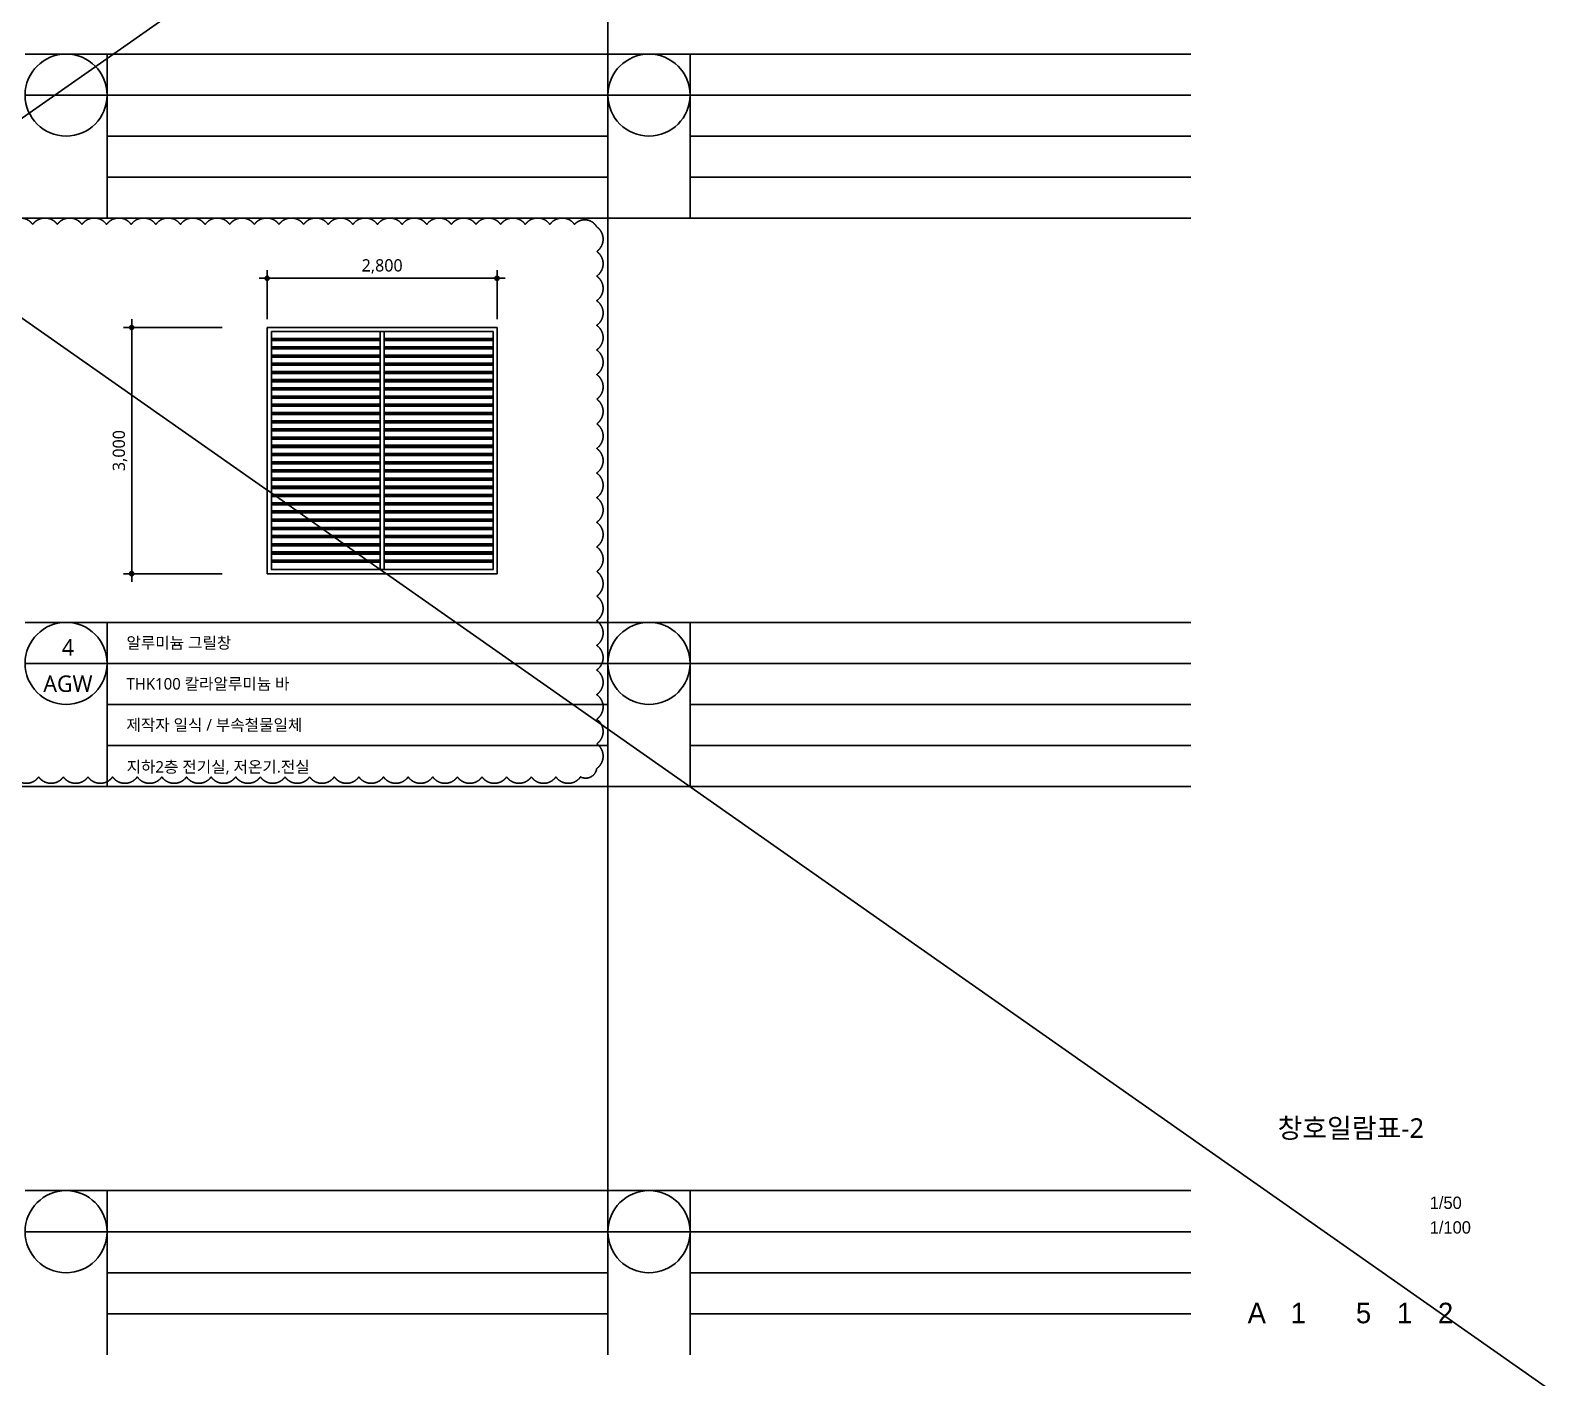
# Model space of a CAD drawing. Header units: millimetres. Extents: x 37653813 to 38677796, y 586285 to 874285.
# Drawn here: x 38538232 to 38556913, y 649658 to 666068 of the extents above; entities that cross this region are included whole.
import ezdxf
from ezdxf.enums import TextEntityAlignment as Align

# ---------------------------------------------------------------- set-up
doc = ezdxf.new("R2010")
doc.units = ezdxf.units.MM
doc.header["$LTSCALE"] = 1000
doc.header["$MEASUREMENT"] = 0
doc.header["$PDSIZE"] = -10
doc.linetypes.add('ACAD_ISO03W100', pattern=[30, 12, -18])
doc.layers.get('0').update_dxf_attribs({"linetype": 'CONTINUOUS'})
doc.layers.get('Defpoints').update_dxf_attribs({"color": 161, "linetype": 'CONTINUOUS'})
for name, color, linetype in [('BOX', 6, 'CONTINUOUS'), ('dim0', 7, 'CONTINUOUS'), ('DOOR-ELE', 252, 'CONTINUOUS'), ('TEXT', 3, 'CONTINUOUS'), ('TEXT-TITLE', 6, 'CONTINUOUS'), ('TEXT-기입', 6, 'CONTINUOUS'), ('txt', 3, 'CONTINUOUS'), ('VE변경사항적용-20220616', 10, 'CONTINUOUS'), ('WID', 4, 'CONTINUOUS'), ('WIPEOUT', 7, 'CONTINUOUS')]:
    doc.layers.add(name, color=color, linetype=linetype)
doc.styles.add('CGS', font='cgse', dxfattribs={"bigfont": 'cgs'})
doc.styles.add('나눔고딕 Se', font='NanumGothic.ttf')
doc.styles.add('나눔바른고딕', font='NanumBarunGothic.ttf')
doc.dimstyles.new('A1-100', dxfattribs={"dimtxt": 3, "dimasz": 1, "dimexe": 2, "dimexo": 2, "dimgap": 1, "dimtad": 1, "dimdec": 0, "dimzin": 12, "dimdsep": 46, "dimlunit": 6, "dimtxsty": '나눔바른고딕', "dimblk1": 'DIMDOT', "dimblk2": 'DIMDOT', "dimsah": 1, "dimcen": -1, "dimdle": 2, "dimclrd": 256, "dimclre": 256, "dimclrt": 3, "dimadec": 0, "dimazin": 0, "dimtfac": 1, "dimtdec": 0, "dimtix": 1, "dimtmove": 2, "dimatfit": 3, "dimldrblk": 'DIMDOT', "dimfxl": 1, "dimtvp": 1, "dimtolj": 1, "dimtzin": 12, "dimlwd": -1, "dimlwe": -1, "dimarcsym": 0})

# ---------------------------------------------------------------- blocks, each defined once
blk = doc.blocks.new('DIMDOT')
at = {"linetype": 'Continuous'}
for p, q in [((-2, 0), (2, 0)), ((0, -2), (0, 2))]:
    blk.add_line(p, q, dxfattribs=at)
for radius in [0.5, 0.25]:
    blk.add_circle((0, 0), radius, dxfattribs=at)
blk = doc.blocks.new('*D709')
at = {"layer": 'Defpoints', "color": 0, "transparency": 16777216}
for p in [(38543913, 663051), (38541113, 662451), (38543913, 662451)]:
    blk.add_point(p, dxfattribs=at)
at = {"layer": 'dim0', "transparency": 16777216}
for p, q in [((38541113, 662551), (38541113, 663151)), ((38541163, 663051), (38543863, 663051)), ((38543913, 662551), (38543913, 663151))]:
    blk.add_line(p, q, dxfattribs=at)
at = {"layer": 'dim0', "transparency": 16777216, "xscale": 50, "yscale": 50, "zscale": 50, "rotation": 180}
blk.add_blockref('DIMDOT', (38541113, 663051), dxfattribs=at)
at = {"layer": 'dim0', "transparency": 16777216, "xscale": 50, "yscale": 50, "zscale": 50}
blk.add_blockref('DIMDOT', (38543913, 663051), dxfattribs=at)
at = {"layer": 'dim0', "color": 3, "transparency": 16777216, "insert": (38542513, 663195), "char_height": 150, "attachment_point": 5, "style": '나눔바른고딕'}
blk.add_mtext('\\A1;2,800', dxfattribs=at)
blk = doc.blocks.new('*D710')
at = {"layer": 'Defpoints', "color": 0, "transparency": 16777216}
for p in [(38539463, 662451), (38540663, 662451), (38540663, 659451)]:
    blk.add_point(p, dxfattribs=at)
at = {"layer": 'dim0', "transparency": 16777216}
for p, q in [((38540563, 662451), (38539363, 662451)), ((38539463, 659501), (38539463, 662401)), ((38540563, 659451), (38539363, 659451))]:
    blk.add_line(p, q, dxfattribs=at)
at = {"layer": 'dim0', "transparency": 16777216, "xscale": 50, "yscale": 50, "zscale": 50}
for p, rotation in [((38539463, 662451), 90), ((38539463, 659451), 270)]:
    blk.add_blockref('DIMDOT', p, dxfattribs=dict(at, rotation=rotation))
at = {"layer": 'dim0', "color": 3, "transparency": 16777216, "insert": (38539319, 660951), "char_height": 150, "attachment_point": 5, "rotation": 90, "style": '나눔바른고딕'}
blk.add_mtext('\\A1;3,000', dxfattribs=at)

msp = doc.modelspace()

# ---------------------------------------------------------------- linework, layer by layer
at = {"layer": 'BOX', "color": 3}
for p, q in [((38545263.4, 649933.2), (38545263.4, 677633.2)), ((38516863.4, 663783.2), (38552363.4, 663783.2)), ((38516863.4, 656858.2), (38552363.4, 656858.2))]:
    msp.add_line(p, q, dxfattribs=at)
at = {"layer": 'BOX'}
for p, q in [((38545263.4, 665783.2), (38538163.4, 665783.2)), ((38539163.4, 663783.2), (38539163.4, 665783.2)), ((38552363.4, 665783.2), (38545263.4, 665783.2)), ((38546263.4, 663783.2), (38546263.4, 665783.2)), ((38545263.4, 658858.2), (38538163.4, 658858.2)), ((38539163.4, 656858.2), (38539163.4, 658858.2)), ((38552363.4, 658858.2), (38545263.4, 658858.2)), ((38546263.4, 656858.2), (38546263.4, 658858.2)), ((38545263.4, 651933.2), (38538163.4, 651933.2)), ((38539163.4, 649933.2), (38539163.4, 651933.2)), ((38552363.4, 651933.2), (38545263.4, 651933.2)), ((38546263.4, 649933.2), (38546263.4, 651933.2))]:
    msp.add_line(p, q, dxfattribs=at)
at = {"layer": 'BOX', "color": 6}
for p, q in [((38539163.4, 665283.2), (38538163.4, 665283.2)), ((38546263.4, 665283.2), (38545263.4, 665283.2)), ((38539163.4, 658358.2), (38538163.4, 658358.2)), ((38546263.4, 658358.2), (38545263.4, 658358.2)), ((38539163.4, 651433.2), (38538163.4, 651433.2)), ((38546263.4, 651433.2), (38545263.4, 651433.2))]:
    msp.add_line(p, q, dxfattribs=at)
at = {"layer": 'BOX', "color": 5}
for p, q in [((38545263.4, 665283.2), (38539163.4, 665283.2)), ((38552363.4, 665283.2), (38546263.4, 665283.2)), ((38545263.4, 664783.2), (38539163.4, 664783.2)), ((38552363.4, 664783.2), (38546263.4, 664783.2)), ((38545263.4, 664283.2), (38539163.4, 664283.2)), ((38552363.4, 664283.2), (38546263.4, 664283.2)), ((38545263.4, 658358.2), (38539163.4, 658358.2)), ((38552363.4, 658358.2), (38546263.4, 658358.2)), ((38545263.4, 657858.2), (38539163.4, 657858.2)), ((38552363.4, 657858.2), (38546263.4, 657858.2)), ((38545263.4, 657358.2), (38539163.4, 657358.2)), ((38552363.4, 657358.2), (38546263.4, 657358.2)), ((38545263.4, 651433.2), (38539163.4, 651433.2)), ((38552363.4, 651433.2), (38546263.4, 651433.2)), ((38545263.4, 650933.2), (38539163.4, 650933.2)), ((38552363.4, 650933.2), (38546263.4, 650933.2)), ((38545263.4, 650433.2), (38539163.4, 650433.2)), ((38552363.4, 650433.2), (38546263.4, 650433.2))]:
    msp.add_line(p, q, dxfattribs=at)
at = {"layer": 'BOX', "color": 6}
for centre in [(38538663.4, 665283.2), (38545763.4, 665283.2), (38538663.4, 658358.2), (38545763.4, 658358.2), (38538663.4, 651433.2), (38545763.4, 651433.2)]:
    msp.add_circle(centre, 500, dxfattribs=at)
at = {"layer": 'VE변경사항적용-20220616', "linetype": 'ACAD_ISO03W100'}
msp.add_lwpolyline([(38538029.6, 656974.8, 0.5205671), (38538329.6, 656974.8, 0.5205671), (38538629.6, 656974.8, 0.5205671), (38538929.6, 656974.8, 0.5205671), (38539229.6, 656974.8, 0.5205671), (38539529.6, 656974.8, 0.5205671), (38539829.6, 656974.8, 0.5205671), (38540129.6, 656974.8, 0.5205671), (38540429.6, 656974.8, 0.5205671), (38540729.6, 656974.8, 0.5205671), (38541029.6, 656974.8, 0.5205671), (38541329.6, 656974.8, 0.5205671), (38541629.6, 656974.8, 0.5205671), (38541929.6, 656974.8, 0.5205671), (38542229.6, 656974.8, 0.5205671), (38542529.6, 656974.8, 0.5205671), (38542829.6, 656974.8, 0.5205671), (38543129.6, 656974.8, 0.5205671), (38543429.6, 656974.8, 0.5205671), (38543729.6, 656974.8, 0.5205671), (38544029.6, 656974.8, 0.5205671), (38544329.6, 656974.8, 0.5205671), (38544629.6, 656974.8, 0.5205671), (38544929.6, 656974.8, 0.5205671), (38545126.8, 657077.7, 0.5205671), (38545126.8, 657377.7, 0.5205671), (38545126.8, 657677.7, 0.5205671), (38545126.8, 657977.7, 0.5205671), (38545126.8, 658277.7, 0.5205671), (38545126.8, 658577.7, 0.5205671), (38545126.8, 658877.7, 0.5205671), (38545126.8, 659177.7, 0.5205671), (38545126.8, 659477.7, 0.5205671), (38545126.8, 659777.7, 0.5205671), (38545126.8, 660077.7, 0.5205671), (38545126.8, 660377.7, 0.5205671), (38545126.8, 660677.7, 0.5205671), (38545126.8, 660977.7, 0.5205671), (38545126.8, 661277.7, 0.5205671), (38545126.8, 661577.7, 0.5205671), (38545126.8, 661877.7, 0.5205671), (38545126.8, 662177.7, 0.5205671), (38545126.8, 662477.7, 0.5205671), (38545126.8, 662777.7, 0.5205671), (38545126.8, 663077.7, 0.5205671), (38545126.8, 663377.7, 0.5205671), (38545126.8, 663677.7, 0.5205671), (38544856.3, 663707.2, 0.5205671), (38544556.3, 663707.2, 0.5205671), (38544256.3, 663707.2, 0.5205671), (38543956.3, 663707.2, 0.5205671), (38543656.3, 663707.2, 0.5205671), (38543356.3, 663707.2, 0.5205671), (38543056.3, 663707.2, 0.5205671), (38542756.3, 663707.2, 0.5205671), (38542456.3, 663707.2, 0.5205671), (38542156.3, 663707.2, 0.5205671), (38541856.3, 663707.2, 0.5205671), (38541556.3, 663707.2, 0.5205671), (38541256.3, 663707.2, 0.5205671), (38540956.3, 663707.2, 0.5205671), (38540656.3, 663707.2, 0.5205671), (38540356.3, 663707.2, 0.5205671), (38540056.3, 663707.2, 0.5205671), (38539756.3, 663707.2, 0.5205671), (38539456.3, 663707.2, 0.5205671), (38539156.3, 663707.2, 0.5205671), (38538856.3, 663707.2, 0.5205671), (38538556.3, 663707.2, 0.5205671), (38538256.3, 663707.2, 0.5205671), (38537956.3, 663707.2, 0.5205671)], format="xyb", dxfattribs=at)

# ---------------------------------------------------------------- texts
at = {"layer": 'TEXT', "style": '나눔고딕 Se'}
for s, p in [('알루미늄 그릴창', (38539398.2, 658609)), ('THK100 칼라알루미늄 바', (38539398.2, 658109.6)), ('제작자 일식 / 부속철물일체', (38539398.2, 657609)), ('지하2층 전기실, 저온기.전실', (38539400.1, 657097.4))]:
    msp.add_text(s, height=140, dxfattribs=at).set_placement(p, align=Align.MIDDLE_LEFT)
at = {"layer": 'TEXT-TITLE', "style": '나눔바른고딕'}
msp.add_text('창호일람표-2', height=240, dxfattribs=at).set_placement((38554313.4, 652694.7), align=Align.MIDDLE_CENTER)
at = {"layer": 'TEXT-기입', "style": 'CGS'}
for s, p in [('1/50', (38555273.6, 651665.2)), ('1/100', (38555273.6, 651365.2))]:
    msp.add_text(s, height=150, dxfattribs=at).set_placement(p, align=Align.BOTTOM_LEFT)
for s, p in [('A', (38553167.3, 650442.1)), ('1', (38553673.5, 650442.1)), ('5', (38554467.3, 650442.1)), ('1', (38554967.3, 650442.1)), ('2', (38555467.3, 650442.1))]:
    msp.add_text(s, height=250, dxfattribs=at).set_placement(p, align=Align.MIDDLE_CENTER)
at = {"layer": 'txt', "style": '나눔고딕 Se'}
for s, p in [('4', (38538685.2, 658552.7)), ('AGW', (38538685.2, 658110.6))]:
    msp.add_text(s, height=200, dxfattribs=at).set_placement(p, align=Align.MIDDLE_CENTER)

# ---------------------------------------------------------------- dimensions: what is measured, and where the dimension line sits
at = {"layer": 'dim0'}
dim = msp.add_linear_dim(base=(38539463.4, 662450.9), p1=(38540663.4, 659450.9), p2=(38540663.4, 662450.9), angle=90, dimstyle='A1-100', override={"dimscale": 50}, dxfattribs=at)
dim.commit()
dim.dimension.update_dxf_attribs({"geometry": '*D710', "text_midpoint": (38539319.5, 660950.9)})

# ---------------------------------------------------------------- next in the draw order: wipeouts: each hides what was drawn before it
msp.add_wipeout([(38541113.4, 662450.9), (38543913.4, 662450.9), (38543913.4, 659450.9), (38541113.4, 659450.9)]).dxf.layer = 'WIPEOUT'

# ---------------------------------------------------------------- next in the draw order: linework, layer by layer
at = {"ltscale": 10000}
for p, q in [((38515863.4, 649383.2), (38556913.4, 678183.2)), ((38515863.4, 678183.2), (38556913.4, 649383.2))]:
    msp.add_line(p, q, dxfattribs=at)
at = {"layer": 'DOOR-ELE', "ltscale": 1000}
for p, q in [((38541163.4, 662315.9), (38542488.4, 662315.9)), ((38541163.4, 662315.9), (38542488.4, 662315.9)), ((38541163.4, 662303.4), (38542488.4, 662303.4)), ((38541163.4, 662303.4), (38542488.4, 662303.4)), ((38541163.4, 662290.9), (38542488.4, 662290.9)), ((38541163.4, 662290.9), (38542488.4, 662290.9)), ((38542488.4, 662400.9), (38542488.4, 659500.9)), ((38542538.4, 662400.9), (38542538.4, 659500.9)), ((38542538.4, 662315.9), (38543863.4, 662315.9)), ((38542538.4, 662315.9), (38543863.4, 662315.9)), ((38542538.4, 662303.4), (38543863.4, 662303.4)), ((38542538.4, 662303.4), (38543863.4, 662303.4)), ((38542538.4, 662290.9), (38543863.4, 662290.9)), ((38542538.4, 662290.9), (38543863.4, 662290.9)), ((38541163.4, 662215.9), (38542488.4, 662215.9)), ((38541163.4, 662215.9), (38542488.4, 662215.9)), ((38541163.4, 662203.4), (38542488.4, 662203.4)), ((38541163.4, 662203.4), (38542488.4, 662203.4)), ((38541163.4, 662190.9), (38542488.4, 662190.9)), ((38541163.4, 662190.9), (38542488.4, 662190.9)), ((38541163.4, 662115.9), (38542488.4, 662115.9)), ((38541163.4, 662115.9), (38542488.4, 662115.9)), ((38541163.4, 662103.4), (38542488.4, 662103.4)), ((38541163.4, 662103.4), (38542488.4, 662103.4)), ((38541163.4, 662090.9), (38542488.4, 662090.9)), ((38541163.4, 662090.9), (38542488.4, 662090.9)), ((38542538.4, 662215.9), (38543863.4, 662215.9)), ((38542538.4, 662215.9), (38543863.4, 662215.9)), ((38542538.4, 662203.4), (38543863.4, 662203.4)), ((38542538.4, 662203.4), (38543863.4, 662203.4)), ((38542538.4, 662190.9), (38543863.4, 662190.9)), ((38542538.4, 662190.9), (38543863.4, 662190.9)), ((38542538.4, 662115.9), (38543863.4, 662115.9)), ((38542538.4, 662115.9), (38543863.4, 662115.9)), ((38542538.4, 662103.4), (38543863.4, 662103.4)), ((38542538.4, 662103.4), (38543863.4, 662103.4)), ((38542538.4, 662090.9), (38543863.4, 662090.9)), ((38542538.4, 662090.9), (38543863.4, 662090.9)), ((38541163.4, 662015.9), (38542488.4, 662015.9)), ((38541163.4, 662015.9), (38542488.4, 662015.9)), ((38541163.4, 662003.4), (38542488.4, 662003.4)), ((38541163.4, 662003.4), (38542488.4, 662003.4)), ((38541163.4, 661990.9), (38542488.4, 661990.9)), ((38541163.4, 661990.9), (38542488.4, 661990.9)), ((38541163.4, 661915.9), (38542488.4, 661915.9)), ((38541163.4, 661915.9), (38542488.4, 661915.9)), ((38541163.4, 661903.4), (38542488.4, 661903.4)), ((38541163.4, 661903.4), (38542488.4, 661903.4)), ((38542538.4, 662015.9), (38543863.4, 662015.9)), ((38542538.4, 662015.9), (38543863.4, 662015.9)), ((38542538.4, 662003.4), (38543863.4, 662003.4)), ((38542538.4, 662003.4), (38543863.4, 662003.4)), ((38542538.4, 661990.9), (38543863.4, 661990.9)), ((38542538.4, 661990.9), (38543863.4, 661990.9)), ((38542538.4, 661915.9), (38543863.4, 661915.9)), ((38542538.4, 661915.9), (38543863.4, 661915.9)), ((38542538.4, 661903.4), (38543863.4, 661903.4)), ((38542538.4, 661903.4), (38543863.4, 661903.4)), ((38541163.4, 661890.9), (38542488.4, 661890.9)), ((38541163.4, 661890.9), (38542488.4, 661890.9)), ((38541163.4, 661815.9), (38542488.4, 661815.9)), ((38541163.4, 661815.9), (38542488.4, 661815.9)), ((38541163.4, 661803.4), (38542488.4, 661803.4)), ((38541163.4, 661803.4), (38542488.4, 661803.4)), ((38541163.4, 661790.9), (38542488.4, 661790.9)), ((38541163.4, 661790.9), (38542488.4, 661790.9)), ((38541163.4, 661715.9), (38542488.4, 661715.9)), ((38541163.4, 661715.9), (38542488.4, 661715.9)), ((38542538.4, 661890.9), (38543863.4, 661890.9)), ((38542538.4, 661890.9), (38543863.4, 661890.9)), ((38542538.4, 661815.9), (38543863.4, 661815.9)), ((38542538.4, 661815.9), (38543863.4, 661815.9)), ((38542538.4, 661803.4), (38543863.4, 661803.4)), ((38542538.4, 661803.4), (38543863.4, 661803.4)), ((38542538.4, 661790.9), (38543863.4, 661790.9)), ((38542538.4, 661790.9), (38543863.4, 661790.9)), ((38542538.4, 661715.9), (38543863.4, 661715.9)), ((38542538.4, 661715.9), (38543863.4, 661715.9)), ((38541163.4, 661703.4), (38542488.4, 661703.4)), ((38541163.4, 661703.4), (38542488.4, 661703.4)), ((38541163.4, 661690.9), (38542488.4, 661690.9)), ((38541163.4, 661690.9), (38542488.4, 661690.9)), ((38541163.4, 661615.9), (38542488.4, 661615.9)), ((38541163.4, 661615.9), (38542488.4, 661615.9)), ((38541163.4, 661603.4), (38542488.4, 661603.4)), ((38541163.4, 661603.4), (38542488.4, 661603.4)), ((38541163.4, 661590.9), (38542488.4, 661590.9)), ((38541163.4, 661590.9), (38542488.4, 661590.9)), ((38542538.4, 661703.4), (38543863.4, 661703.4)), ((38542538.4, 661703.4), (38543863.4, 661703.4)), ((38542538.4, 661690.9), (38543863.4, 661690.9)), ((38542538.4, 661690.9), (38543863.4, 661690.9)), ((38542538.4, 661615.9), (38543863.4, 661615.9)), ((38542538.4, 661615.9), (38543863.4, 661615.9)), ((38542538.4, 661603.4), (38543863.4, 661603.4)), ((38542538.4, 661603.4), (38543863.4, 661603.4)), ((38542538.4, 661590.9), (38543863.4, 661590.9)), ((38542538.4, 661590.9), (38543863.4, 661590.9)), ((38541163.4, 661515.9), (38542488.4, 661515.9)), ((38541163.4, 661515.9), (38542488.4, 661515.9)), ((38541163.4, 661503.4), (38542488.4, 661503.4)), ((38541163.4, 661503.4), (38542488.4, 661503.4)), ((38541163.4, 661490.9), (38542488.4, 661490.9)), ((38541163.4, 661490.9), (38542488.4, 661490.9)), ((38541163.4, 661415.9), (38542488.4, 661415.9)), ((38541163.4, 661415.9), (38542488.4, 661415.9)), ((38541163.4, 661403.4), (38542488.4, 661403.4)), ((38541163.4, 661403.4), (38542488.4, 661403.4)), ((38541163.4, 661390.9), (38542488.4, 661390.9)), ((38541163.4, 661390.9), (38542488.4, 661390.9)), ((38542538.4, 661515.9), (38543863.4, 661515.9)), ((38542538.4, 661515.9), (38543863.4, 661515.9)), ((38542538.4, 661503.4), (38543863.4, 661503.4)), ((38542538.4, 661503.4), (38543863.4, 661503.4)), ((38542538.4, 661490.9), (38543863.4, 661490.9)), ((38542538.4, 661490.9), (38543863.4, 661490.9)), ((38542538.4, 661415.9), (38543863.4, 661415.9)), ((38542538.4, 661415.9), (38543863.4, 661415.9)), ((38542538.4, 661403.4), (38543863.4, 661403.4)), ((38542538.4, 661403.4), (38543863.4, 661403.4)), ((38542538.4, 661390.9), (38543863.4, 661390.9)), ((38542538.4, 661390.9), (38543863.4, 661390.9)), ((38541163.4, 661315.9), (38542488.4, 661315.9)), ((38541163.4, 661315.9), (38542488.4, 661315.9)), ((38541163.4, 661303.4), (38542488.4, 661303.4)), ((38541163.4, 661303.4), (38542488.4, 661303.4)), ((38541163.4, 661290.9), (38542488.4, 661290.9)), ((38541163.4, 661290.9), (38542488.4, 661290.9)), ((38541163.4, 661215.9), (38542488.4, 661215.9)), ((38541163.4, 661215.9), (38542488.4, 661215.9)), ((38541163.4, 661203.4), (38542488.4, 661203.4)), ((38541163.4, 661203.4), (38542488.4, 661203.4)), ((38541163.4, 661190.9), (38542488.4, 661190.9)), ((38541163.4, 661190.9), (38542488.4, 661190.9)), ((38542538.4, 661315.9), (38543863.4, 661315.9)), ((38542538.4, 661315.9), (38543863.4, 661315.9)), ((38542538.4, 661303.4), (38543863.4, 661303.4)), ((38542538.4, 661303.4), (38543863.4, 661303.4)), ((38542538.4, 661290.9), (38543863.4, 661290.9)), ((38542538.4, 661290.9), (38543863.4, 661290.9)), ((38542538.4, 661215.9), (38543863.4, 661215.9)), ((38542538.4, 661215.9), (38543863.4, 661215.9)), ((38542538.4, 661203.4), (38543863.4, 661203.4)), ((38542538.4, 661203.4), (38543863.4, 661203.4)), ((38542538.4, 661190.9), (38543863.4, 661190.9)), ((38542538.4, 661190.9), (38543863.4, 661190.9)), ((38541163.4, 661115.9), (38542488.4, 661115.9)), ((38541163.4, 661115.9), (38542488.4, 661115.9)), ((38541163.4, 661103.4), (38542488.4, 661103.4)), ((38541163.4, 661103.4), (38542488.4, 661103.4)), ((38541163.4, 661090.9), (38542488.4, 661090.9)), ((38541163.4, 661090.9), (38542488.4, 661090.9)), ((38541163.4, 661015.9), (38542488.4, 661015.9)), ((38541163.4, 661015.9), (38542488.4, 661015.9)), ((38541163.4, 661003.4), (38542488.4, 661003.4)), ((38541163.4, 661003.4), (38542488.4, 661003.4)), ((38541163.4, 660990.9), (38542488.4, 660990.9)), ((38541163.4, 660990.9), (38542488.4, 660990.9)), ((38542538.4, 661115.9), (38543863.4, 661115.9)), ((38542538.4, 661115.9), (38543863.4, 661115.9)), ((38542538.4, 661103.4), (38543863.4, 661103.4)), ((38542538.4, 661103.4), (38543863.4, 661103.4)), ((38542538.4, 661090.9), (38543863.4, 661090.9)), ((38542538.4, 661090.9), (38543863.4, 661090.9)), ((38542538.4, 661015.9), (38543863.4, 661015.9)), ((38542538.4, 661015.9), (38543863.4, 661015.9)), ((38542538.4, 661003.4), (38543863.4, 661003.4)), ((38542538.4, 661003.4), (38543863.4, 661003.4)), ((38542538.4, 660990.9), (38543863.4, 660990.9)), ((38542538.4, 660990.9), (38543863.4, 660990.9)), ((38541163.4, 660915.9), (38542488.4, 660915.9)), ((38541163.4, 660915.9), (38542488.4, 660915.9)), ((38541163.4, 660903.4), (38542488.4, 660903.4)), ((38541163.4, 660903.4), (38542488.4, 660903.4)), ((38541163.4, 660890.9), (38542488.4, 660890.9)), ((38541163.4, 660890.9), (38542488.4, 660890.9)), ((38541163.4, 660815.9), (38542488.4, 660815.9)), ((38541163.4, 660815.9), (38542488.4, 660815.9)), ((38541163.4, 660803.4), (38542488.4, 660803.4)), ((38541163.4, 660803.4), (38542488.4, 660803.4)), ((38541163.4, 660790.9), (38542488.4, 660790.9)), ((38541163.4, 660790.9), (38542488.4, 660790.9)), ((38542538.4, 660915.9), (38543863.4, 660915.9)), ((38542538.4, 660915.9), (38543863.4, 660915.9)), ((38542538.4, 660903.4), (38543863.4, 660903.4)), ((38542538.4, 660903.4), (38543863.4, 660903.4)), ((38542538.4, 660890.9), (38543863.4, 660890.9)), ((38542538.4, 660890.9), (38543863.4, 660890.9)), ((38542538.4, 660815.9), (38543863.4, 660815.9)), ((38542538.4, 660815.9), (38543863.4, 660815.9)), ((38542538.4, 660803.4), (38543863.4, 660803.4)), ((38542538.4, 660803.4), (38543863.4, 660803.4)), ((38542538.4, 660790.9), (38543863.4, 660790.9)), ((38542538.4, 660790.9), (38543863.4, 660790.9)), ((38541163.4, 660715.9), (38542488.4, 660715.9)), ((38541163.4, 660715.9), (38542488.4, 660715.9)), ((38541163.4, 660703.4), (38542488.4, 660703.4)), ((38541163.4, 660703.4), (38542488.4, 660703.4)), ((38541163.4, 660690.9), (38542488.4, 660690.9)), ((38541163.4, 660690.9), (38542488.4, 660690.9)), ((38541163.4, 660615.9), (38542488.4, 660615.9)), ((38541163.4, 660615.9), (38542488.4, 660615.9)), ((38541163.4, 660603.4), (38542488.4, 660603.4)), ((38541163.4, 660603.4), (38542488.4, 660603.4)), ((38541163.4, 660590.9), (38542488.4, 660590.9)), ((38541163.4, 660590.9), (38542488.4, 660590.9)), ((38542538.4, 660715.9), (38543863.4, 660715.9)), ((38542538.4, 660715.9), (38543863.4, 660715.9)), ((38542538.4, 660703.4), (38543863.4, 660703.4)), ((38542538.4, 660703.4), (38543863.4, 660703.4)), ((38542538.4, 660690.9), (38543863.4, 660690.9)), ((38542538.4, 660690.9), (38543863.4, 660690.9)), ((38542538.4, 660615.9), (38543863.4, 660615.9)), ((38542538.4, 660615.9), (38543863.4, 660615.9)), ((38542538.4, 660603.4), (38543863.4, 660603.4)), ((38542538.4, 660603.4), (38543863.4, 660603.4)), ((38542538.4, 660590.9), (38543863.4, 660590.9)), ((38542538.4, 660590.9), (38543863.4, 660590.9)), ((38541163.4, 660515.9), (38542488.4, 660515.9)), ((38541163.4, 660515.9), (38542488.4, 660515.9)), ((38541163.4, 660503.4), (38542488.4, 660503.4)), ((38541163.4, 660503.4), (38542488.4, 660503.4)), ((38541163.4, 660490.9), (38542488.4, 660490.9)), ((38541163.4, 660490.9), (38542488.4, 660490.9)), ((38541163.4, 660415.9), (38542488.4, 660415.9)), ((38541163.4, 660415.9), (38542488.4, 660415.9)), ((38541163.4, 660403.4), (38542488.4, 660403.4)), ((38541163.4, 660403.4), (38542488.4, 660403.4)), ((38542538.4, 660515.9), (38543863.4, 660515.9)), ((38542538.4, 660515.9), (38543863.4, 660515.9)), ((38542538.4, 660503.4), (38543863.4, 660503.4)), ((38542538.4, 660503.4), (38543863.4, 660503.4)), ((38542538.4, 660490.9), (38543863.4, 660490.9)), ((38542538.4, 660490.9), (38543863.4, 660490.9)), ((38542538.4, 660415.9), (38543863.4, 660415.9)), ((38542538.4, 660415.9), (38543863.4, 660415.9)), ((38542538.4, 660403.4), (38543863.4, 660403.4)), ((38542538.4, 660403.4), (38543863.4, 660403.4)), ((38541163.4, 660390.9), (38542488.4, 660390.9)), ((38541163.4, 660390.9), (38542488.4, 660390.9)), ((38541163.4, 660315.9), (38542488.4, 660315.9)), ((38541163.4, 660315.9), (38542488.4, 660315.9)), ((38541163.4, 660303.4), (38542488.4, 660303.4)), ((38541163.4, 660303.4), (38542488.4, 660303.4)), ((38541163.4, 660290.9), (38542488.4, 660290.9)), ((38541163.4, 660290.9), (38542488.4, 660290.9)), ((38541163.4, 660215.9), (38542488.4, 660215.9)), ((38541163.4, 660215.9), (38542488.4, 660215.9)), ((38542538.4, 660390.9), (38543863.4, 660390.9)), ((38542538.4, 660390.9), (38543863.4, 660390.9)), ((38542538.4, 660315.9), (38543863.4, 660315.9)), ((38542538.4, 660315.9), (38543863.4, 660315.9)), ((38542538.4, 660303.4), (38543863.4, 660303.4)), ((38542538.4, 660303.4), (38543863.4, 660303.4)), ((38542538.4, 660290.9), (38543863.4, 660290.9)), ((38542538.4, 660290.9), (38543863.4, 660290.9)), ((38542538.4, 660215.9), (38543863.4, 660215.9)), ((38542538.4, 660215.9), (38543863.4, 660215.9)), ((38541163.4, 660203.4), (38542488.4, 660203.4)), ((38541163.4, 660203.4), (38542488.4, 660203.4)), ((38541163.4, 660190.9), (38542488.4, 660190.9)), ((38541163.4, 660190.9), (38542488.4, 660190.9)), ((38541163.4, 660115.9), (38542488.4, 660115.9)), ((38541163.4, 660115.9), (38542488.4, 660115.9)), ((38541163.4, 660103.4), (38542488.4, 660103.4)), ((38541163.4, 660103.4), (38542488.4, 660103.4)), ((38541163.4, 660090.9), (38542488.4, 660090.9)), ((38541163.4, 660090.9), (38542488.4, 660090.9)), ((38542538.4, 660203.4), (38543863.4, 660203.4)), ((38542538.4, 660203.4), (38543863.4, 660203.4)), ((38542538.4, 660190.9), (38543863.4, 660190.9)), ((38542538.4, 660190.9), (38543863.4, 660190.9)), ((38542538.4, 660115.9), (38543863.4, 660115.9)), ((38542538.4, 660115.9), (38543863.4, 660115.9)), ((38542538.4, 660103.4), (38543863.4, 660103.4)), ((38542538.4, 660103.4), (38543863.4, 660103.4)), ((38542538.4, 660090.9), (38543863.4, 660090.9)), ((38542538.4, 660090.9), (38543863.4, 660090.9)), ((38541163.4, 660015.9), (38542488.4, 660015.9)), ((38541163.4, 660015.9), (38542488.4, 660015.9)), ((38541163.4, 660003.4), (38542488.4, 660003.4)), ((38541163.4, 660003.4), (38542488.4, 660003.4)), ((38541163.4, 659990.9), (38542488.4, 659990.9)), ((38541163.4, 659990.9), (38542488.4, 659990.9)), ((38541163.4, 659915.9), (38542488.4, 659915.9)), ((38541163.4, 659915.9), (38542488.4, 659915.9)), ((38541163.4, 659903.4), (38542488.4, 659903.4)), ((38541163.4, 659903.4), (38542488.4, 659903.4)), ((38541163.4, 659890.9), (38542488.4, 659890.9)), ((38541163.4, 659890.9), (38542488.4, 659890.9)), ((38542538.4, 660015.9), (38543863.4, 660015.9)), ((38542538.4, 660015.9), (38543863.4, 660015.9)), ((38542538.4, 660003.4), (38543863.4, 660003.4)), ((38542538.4, 660003.4), (38543863.4, 660003.4)), ((38542538.4, 659990.9), (38543863.4, 659990.9)), ((38542538.4, 659990.9), (38543863.4, 659990.9)), ((38542538.4, 659915.9), (38543863.4, 659915.9)), ((38542538.4, 659915.9), (38543863.4, 659915.9)), ((38542538.4, 659903.4), (38543863.4, 659903.4)), ((38542538.4, 659903.4), (38543863.4, 659903.4)), ((38542538.4, 659890.9), (38543863.4, 659890.9)), ((38542538.4, 659890.9), (38543863.4, 659890.9)), ((38541163.4, 659815.9), (38542488.4, 659815.9)), ((38541163.4, 659815.9), (38542488.4, 659815.9)), ((38541163.4, 659803.4), (38542488.4, 659803.4)), ((38541163.4, 659803.4), (38542488.4, 659803.4)), ((38541163.4, 659790.9), (38542488.4, 659790.9)), ((38541163.4, 659790.9), (38542488.4, 659790.9)), ((38541163.4, 659715.9), (38542488.4, 659715.9)), ((38541163.4, 659715.9), (38542488.4, 659715.9)), ((38541163.4, 659703.4), (38542488.4, 659703.4)), ((38541163.4, 659703.4), (38542488.4, 659703.4)), ((38541163.4, 659690.9), (38542488.4, 659690.9)), ((38541163.4, 659690.9), (38542488.4, 659690.9)), ((38542538.4, 659815.9), (38543863.4, 659815.9)), ((38542538.4, 659815.9), (38543863.4, 659815.9)), ((38542538.4, 659803.4), (38543863.4, 659803.4)), ((38542538.4, 659803.4), (38543863.4, 659803.4)), ((38542538.4, 659790.9), (38543863.4, 659790.9)), ((38542538.4, 659790.9), (38543863.4, 659790.9)), ((38542538.4, 659715.9), (38543863.4, 659715.9)), ((38542538.4, 659715.9), (38543863.4, 659715.9)), ((38542538.4, 659703.4), (38543863.4, 659703.4)), ((38542538.4, 659703.4), (38543863.4, 659703.4)), ((38542538.4, 659690.9), (38543863.4, 659690.9)), ((38542538.4, 659690.9), (38543863.4, 659690.9)), ((38541163.4, 659615.9), (38542488.4, 659615.9)), ((38541163.4, 659615.9), (38542488.4, 659615.9)), ((38541163.4, 659603.4), (38542488.4, 659603.4)), ((38541163.4, 659603.4), (38542488.4, 659603.4)), ((38541163.4, 659590.9), (38542488.4, 659590.9)), ((38541163.4, 659590.9), (38542488.4, 659590.9)), ((38542538.4, 659615.9), (38543863.4, 659615.9)), ((38542538.4, 659615.9), (38543863.4, 659615.9)), ((38542538.4, 659603.4), (38543863.4, 659603.4)), ((38542538.4, 659603.4), (38543863.4, 659603.4)), ((38542538.4, 659590.9), (38543863.4, 659590.9)), ((38542538.4, 659590.9), (38543863.4, 659590.9))]:
    msp.add_line(p, q, dxfattribs=at)
at = {"layer": 'WID', "ltscale": 1000}
for points in [[(38541113.4, 662450.9), (38543913.4, 662450.9), (38543913.4, 659450.9), (38541113.4, 659450.9)], [(38541163.4, 662400.9), (38543863.4, 662400.9), (38543863.4, 659500.9), (38541163.4, 659500.9)]]:
    msp.add_lwpolyline(points, close=True, dxfattribs=at)

# ---------------------------------------------------------------- next in the draw order: dimensions: what is measured, and where the dimension line sits
at = {"layer": 'dim0'}
dim = msp.add_linear_dim(base=(38543913.4, 663050.9), p1=(38541113.4, 662450.9), p2=(38543913.4, 662450.9), dimstyle='A1-100', override={"dimscale": 50}, dxfattribs=at)
dim.commit()
dim.dimension.update_dxf_attribs({"geometry": '*D709', "text_midpoint": (38542513.4, 663194.8)})

doc.saveas('drawing.dxf')
